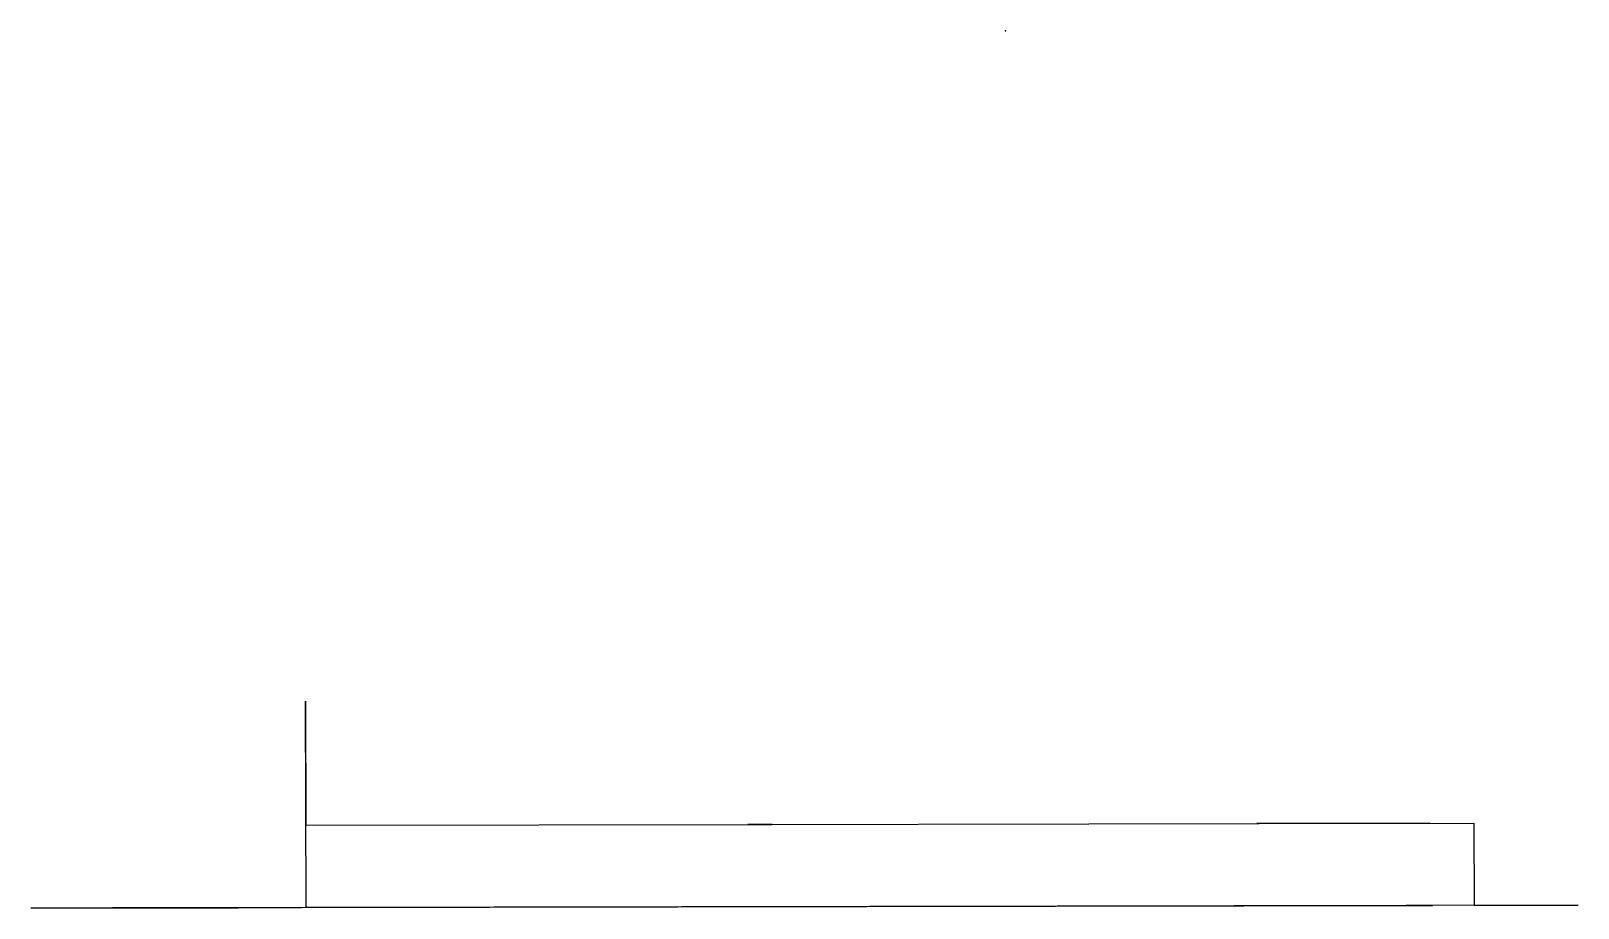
# Model space of a CAD drawing. Header units: metres. Extents: x 28 to 244, y 20 to 143.
import ezdxf

# ---------------------------------------------------------------- set-up
doc = ezdxf.new("R2010")
doc.units = ezdxf.units.M

msp = doc.modelspace()

# ---------------------------------------------------------------- linework, layer by layer
at = {"layer": 'BACK_CONTOUR'}
for p, q in [((66.136, 20.294, 30), (66.084, 49.218, 30)), ((66.084, 49.218, 30), (66.115, 31.824, 30)), ((66.115, 31.824, 30), (131.402, 31.941, 30)), ((128.037, 31.935, 30), (223.537, 32.105, 30)), ((131.402, 31.941, 30), (128.037, 31.935, 30)), ((199.306, 32.062, 30), (229.7, 32.116, 30)), ((223.537, 32.105, 30), (199.306, 32.062, 30)), ((229.7, 32.116, 30), (229.721, 20.586, 30)), ((244.291, 20.612, 30), (27.612, 20.226, 30)), ((27.612, 20.226, 30), (56.682, 20.278, 30)), ((39.045, 20.246, 30), (223.889, 20.576, 30)), ((56.682, 20.278, 30), (39.045, 20.246, 30)), ((223.889, 20.576, 30), (66.136, 20.294, 30)), ((229.721, 20.586, 30), (244.291, 20.612, 30))]:
    msp.add_line(p, q, dxfattribs=at)
at = {"layer": 'EXTRUDE_EDGE'}
for p, q in [((66.084, 49.218), (66.084, 49.218, 30)), ((66.115, 31.824), (66.115, 31.824, 30)), ((128.037, 31.935), (128.037, 31.935, 30)), ((131.402, 31.941), (131.402, 31.941, 30)), ((199.306, 32.062), (199.306, 32.062, 30)), ((223.537, 32.105), (223.537, 32.105, 30)), ((229.7, 32.116), (229.7, 32.116, 30)), ((27.612, 20.226), (27.612, 20.226, 30)), ((39.045, 20.246), (39.045, 20.246, 30)), ((56.682, 20.278), (56.682, 20.278, 30)), ((66.136, 20.294), (66.136, 20.294, 30)), ((223.889, 20.576), (223.889, 20.576, 30)), ((229.721, 20.586), (229.721, 20.586, 30)), ((244.291, 20.612), (244.291, 20.612, 30))]:
    msp.add_line(p, q, dxfattribs=at)
at = {"layer": 'FRONT_CONTOUR'}
for p, q in [((66.136, 20.294), (66.084, 49.218)), ((66.084, 49.218), (66.115, 31.824)), ((66.115, 31.824), (131.402, 31.941)), ((128.037, 31.935), (223.537, 32.105)), ((131.402, 31.941), (128.037, 31.935)), ((199.306, 32.062), (229.7, 32.116)), ((223.537, 32.105), (199.306, 32.062)), ((229.7, 32.116), (229.721, 20.586)), ((244.291, 20.612), (27.612, 20.226)), ((27.612, 20.226), (56.682, 20.278)), ((39.045, 20.246), (223.889, 20.576)), ((56.682, 20.278), (39.045, 20.246)), ((223.889, 20.576), (66.136, 20.294)), ((229.721, 20.586), (244.291, 20.612))]:
    msp.add_line(p, q, dxfattribs=at)
at = {"layer": 'RED_MARKS'}
for p in [(164.092, 143.163), (164.092, 143.163, 30)]:
    msp.add_point(p, dxfattribs=at)

doc.saveas('drawing.dxf')
